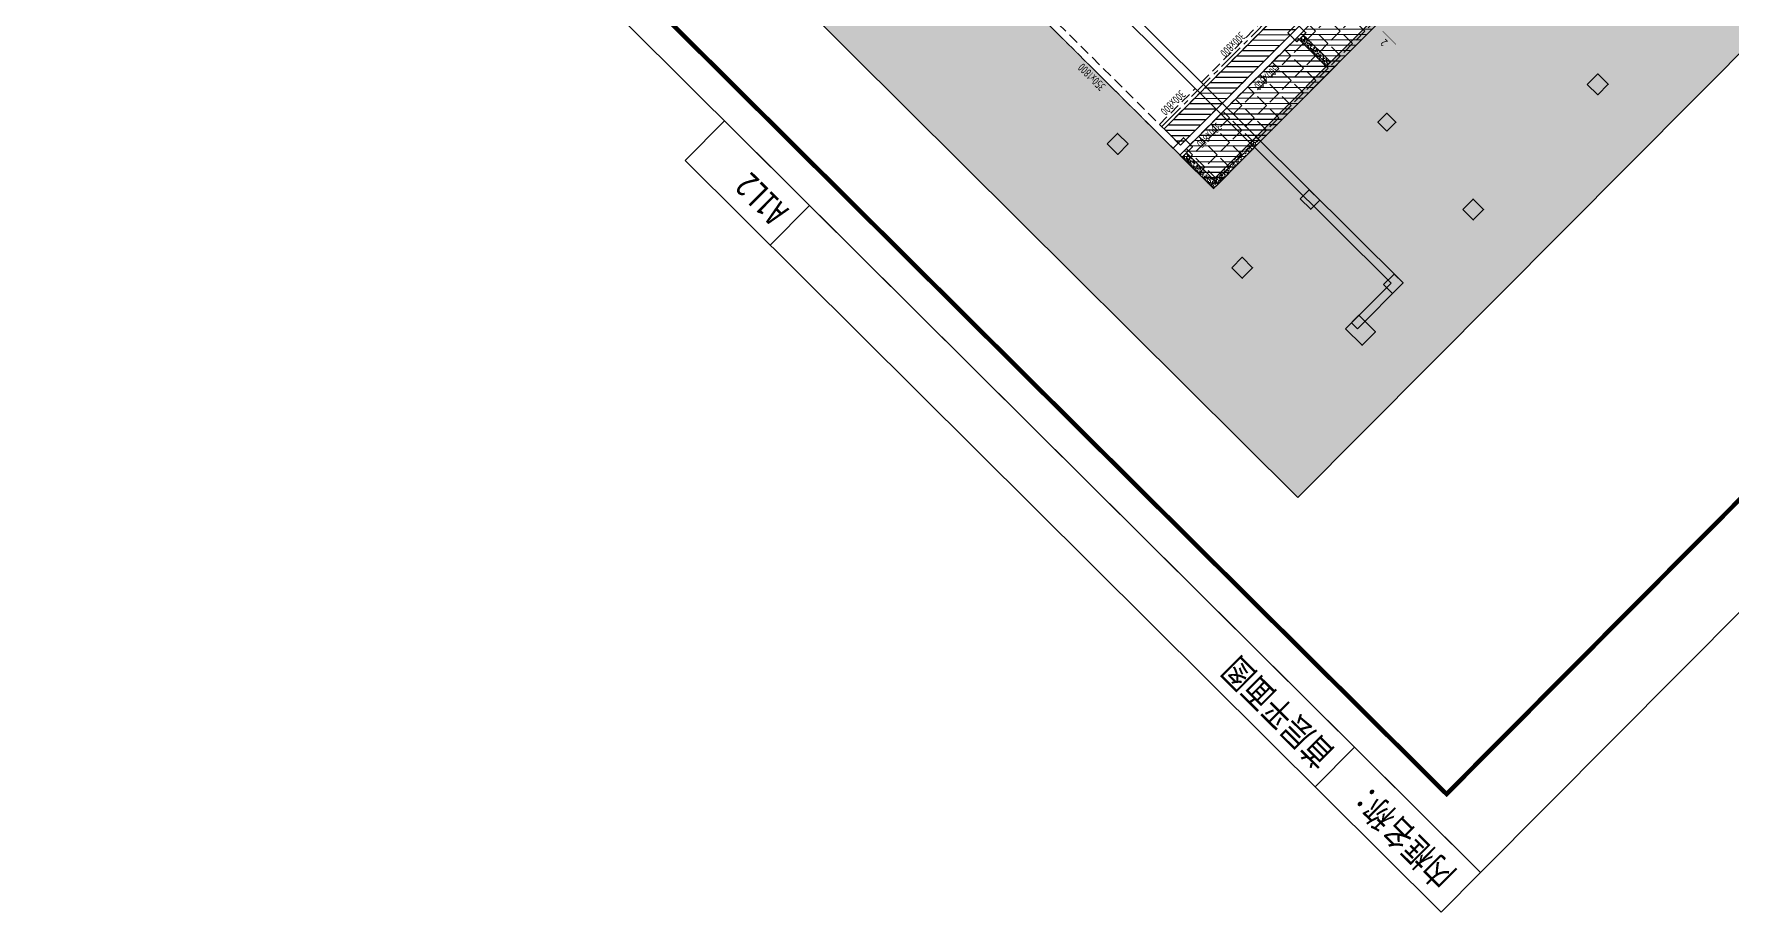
# Model space of a CAD drawing. Extents: x 517450926 to 520131079, y 3499134486 to 3500888201.
# Drawn here: x 518832810 to 518913031, y 3499865412 to 3499906935 of the extents above; entities that cross this region are included whole.
import ezdxf
from ezdxf.enums import TextEntityAlignment as Align

# ---------------------------------------------------------------- set-up
doc = ezdxf.new("R2010")
doc.units = 0
doc.header["$LTSCALE"] = 1000
doc.header["$MEASUREMENT"] = 0
doc.linetypes.add('CENTER', pattern=[2, 1.25, -0.25, 0.25, -0.25])
doc.linetypes.add('DASHED', pattern=[0.75, 0.5, -0.25])
doc.layers.get('0').update_dxf_attribs({"linetype": 'CONTINUOUS'})
for name, color, linetype in [('C-SHET-SHET', 144, 'CONTINUOUS'), ('S_AXIS', 8, 'CENTER'), ('S_BEAM', 4, 'DASHED'), ('S_BEAM_SECD_TEXT_HORZ', 9, 'CONTINUOUS'), ('S_BEAM_TEXT_HORZ', 7, 'CONTINUOUS'), ('S_BEAM_TEXT_VERT', 41, 'CONTINUOUS'), ('S_COLU', 2, 'CONTINUOUS'), ('S_DETL_THIN', 43, 'CONTINUOUS'), ('S_FLOR_ENHN', 91, 'DASHED'), ('S_PLAN_HACH', 254, 'CONTINUOUS'), ('S_PLAN_MIDL', 255, 'CONTINUOUS'), ('S_PLAN_THIK', 6, 'CONTINUOUS'), ('S_WALL', 2, 'CONTINUOUS'), ('S_WALL_HACH', 30, 'CONTINUOUS')]:
    doc.layers.add(name, color=color, linetype=linetype)
doc.layers.add('内框', color=8, linetype='CONTINUOUS', plot=False)
doc.styles.get("Standard").update_dxf_attribs({"font": 'Tssdeng.shx', "bigfont": 'Tssdchn.shx'})
doc.styles.add('TH-STYLE2', font='', dxfattribs={"width": 0.8})
doc.styles.add('样式 1', font='Tssdeng.shx', dxfattribs={"width": 0.7, "bigfont": 'Tssdchn.shx'})
doc.styles.add('黑体', font='simhei.ttf')
doc.styles.get('TH-STYLE2').set_extended_font_data('STXihei')
pattern_1 = [(185.15729, (518630193.41, 3500156019.2), (-139.29585, 165.08382), [22.5, -247.5]), (130.15729, (518630193.41, 3500156019.2), (-129.6111, -189.35418), [18, -198]), (235.608737, (518630181.8, 3500156032.96), (-268.90695, -24.27036), [19.12206, -210.34263]), (181.34149, (518630151.1, 3500155976.66), (-192.00132, 260.9819), [33.75, -371.25]), (231.79293, (518630135.1, 3500155998.4), (-404.889, -9.48158), [28.6831, -315.51413]), (126.34146, (518630151.1, 3500155976.66), (-404.889, -9.48158), [27, -297]), (156.15729, (518630140.4, 3500156008.45), (-41.79667, 211.91753), [22.5, -247.5]), (101.15729, (518630140.4, 3500156008.45), (-205.16116, -102.77619), [18, -198]), (206.60874, (518630136.92, 3500156026.11), (-246.95782, 109.14134), [19.12206, -210.34263]), (172.657292, (518630193.41, 3500156019.205), (-73.009887, -68.238644), [0, -195.6, 0, -201, 0, -198.75]), (142.657292, (518630193.41, 3500156019.21), (-139.39582, -28.244667), [0, -114.6, 0, -191.1, 0, -75.75]), (102.657292, (518630240.85, 3500155972.03), (-108.779831, 117.727264), [0, -75, 0, -234, 0, -310.5]), (92.657292, (518630262.12, 3500155950.88), (-145.22872, 102.07869), [0, -97.5, 0, -155.4, 0, -220.5])]

# ---------------------------------------------------------------- blocks, each defined once
blk = doc.blocks.new('THAPE_A1L2_inner')
at = {"layer": '内框'}
for p, q in [((0, 611.6), (0, 594)), ((0, 611.6), (336, 611.6)), ((56, 594), (56, 611.6)), ((56, 611.6), (56, 594)), ((298.13, 594), (298.1, 611.6)), ((298.1, 611.6), (298.13, 594)), ((336, 594), (336, 611.6)), ((0, 594), (56, 594)), ((32, 594), (0, 594)), ((96, 594), (32, 594)), ((56, 594), (298.13, 594)), ((224, 594), (96, 594)), ((336, 594), (224, 594)), ((298.13, 594), (336, 594))]:
    blk.add_line(p, q, dxfattribs=at)
blk.add_lwpolyline([(0, 0), (1261, 0), (1261, 594), (0, 594)], close=True, dxfattribs=at)
at = {"layer": '内框', "const_width": 1.4}
blk.add_lwpolyline([(25, 584), (25, 10), (1251, 10), (1251, 584)], close=True, dxfattribs=at)
at = {"layer": '内框', "style": '黑体', "width": 0.8}
for s, p in [('内框名称：', (5.06, 599.31)), ('A1L2', (301.59, 599.3))]:
    blk.add_text(s, height=8, dxfattribs=at).set_placement(p)
blk.add_attdef('内框名称', (58.89, 599.29), '', height=8, dxfattribs=at)
blk = doc.blocks.new('SH_THAPE_A1L2')
blk.add_lwpolyline([(0, 0), (1261, 0), (1261, 594), (0, 594)], close=True)
at = {"const_width": 1.4}
blk.add_lwpolyline([(25, 584), (25, 10), (1251, 10), (1251, 584)], close=True, dxfattribs=at)
blk.add_attdef('作废标记', text='', height=400).set_placement((658, 330.5), align=Align.MIDDLE_CENTER)

msp = doc.modelspace()

# ---------------------------------------------------------------- hatches: boundary and pattern name
at = {"layer": 'S_PLAN_HACH', "transparency": 33554636}
h = msp.add_hatch(dxfattribs=at)
h.set_pattern_fill('GRASS', color=256, scale=1200)
h.set_pattern_definition([(225.1573, (518960598.3, 3499931740.6), (3.2943, -1199.9955), [225, -1472.056]), (180.1573, (518960598.3, 3499931740.6), (3.294, -1199.9955), [225, -975]), (270.1573, (518960598.3, 3499931740.6), (1199.9955, 3.294), [225, -975])])
h.paths.add_polyline_path([(518892544.8748, 3499885019.7634), (518939602.9066, 3499932336.881), (518853937.5881, 3500017533.1375), (518824544.1408, 3499987977.8597), (518807066.1688, 3500005360.1205), (518789401.5894, 3499987598.2858)])
h.paths.add_polyline_path([(518872383.4689, 3499960991.5445), (518891070.2863, 3499979781.2453), (518855015.3322, 3500015638.7799), (518847251.4884, 3500007832.191), (518838598.1342, 3499991771.1928), (518852857.0353, 3499977590.3665), (518854267.3612, 3499979008.4572)], flags=16)
h.paths.add_polyline_path([(518888567.9664, 3499899623.5165), (518900414.707, 3499911535.4813), (518891126.2134, 3499920773.1156), (518893488.5092, 3499923148.4174), (518869522.7777, 3499946982.9241), (518867654.0959, 3499945103.9541), (518861556.3062, 3499951168.3553), (518807066.174, 3500005360.1257), (518800155.5795, 3499998411.4796), (518821356.0322, 3499977327.1103), (518815432.6637, 3499971371.1297), (518847091.5418, 3499939885.6003), (518845116.4659, 3499937899.6503), (518870642.7117, 3499912514.413), (518873110.7821, 3499914996.0718)], flags=16)
h.paths.add_polyline_path([(518874461.3489, 3499912242.5323), (518872405.6134, 3499914287.0126), (518873110.7865, 3499914996.068), (518875166.522, 3499912951.5877)], flags=16)
h.paths.add_polyline_path([(518845399.1472, 3499938183.8983), (518844584.388, 3499938994.1963), (518846276.7773, 3499940695.9031), (518847091.5366, 3499939885.6051)], flags=16)
h.paths.add_polyline_path([(518815855.7722, 3499971796.5679), (518801852.1079, 3499985723.5421), (518807352.3678, 3499991254.0846), (518821356.0321, 3499977327.1104)], flags=16)
h.paths.add_polyline_path([(518831979.7124, 3499945253.2983), (518814501.748, 3499962635.5655), (518819473.3335, 3499967634.5233), (518836951.3, 3499950252.2566)], flags=16)
h.paths.add_polyline_path([(518884612.8759, 3499962297.9147), (518884010.1874, 3499962897.3031), (518895398.5686, 3499974348.3849), (518934147.8949, 3499935811.2312), (518916025.2078, 3499917588.7667), (518907729.3777, 3499925839.1729), (518908505.0569, 3499926619.1228), (518905739.7801, 3499929369.2582), (518904963.8211, 3499928589.0269), (518877276.1614, 3499956126.2018), (518882740.8942, 3499961621.0216), (518883343.5826, 3499961021.6331)], flags=16)
h.paths.add_polyline_path([(518883343.5827, 3499961021.6331), (518882882.7032, 3499961479.989), (518884151.9965, 3499962756.2706), (518884612.8759, 3499962297.9146)], flags=16)
at = {"layer": 'S_PLAN_HACH', "transparency": 33554559}
h = msp.add_hatch(dxfattribs=at)
h.set_pattern_fill('ANSI31', color=256, scale=2000)
h.set_pattern_definition([(180.1573, (518946634.08, 3499934800.2), (0.6863, -249.9991), [])])
h.paths.add_polyline_path([(518887006.7114, 3499901669.8515), (518886226.752, 3499902445.54), (518897438.8423, 3499913719.3603), (518898218.8017, 3499912943.6718)])
h = msp.add_hatch(dxfattribs=at)
h.set_pattern_fill('ANGLE', color=256, scale=3000)
h.set_pattern_definition([(135.1573, (518630193.4, 3500156019.2), (-581.7594, -584.9624), [600, -225]), (225.1573, (518630193.4, 3500156019.2), (584.9624, -581.7594), [600, -225])])
h.paths.add_polyline_path([(518888567.9699, 3499899623.5201), (518886972.6178, 3499901210.1366), (518898678.3221, 3499912980.2886), (518900273.6742, 3499911393.6721)])
h = msp.add_hatch(dxfattribs=at)
h.set_pattern_fill('ANSI31', color=256, scale=2000)
h.set_pattern_definition([(180.1573, (518947873.56, 3499934061.14), (0.6863, -249.9991), [])])
h.paths.add_polyline_path([(518888567.9699, 3499899623.5201), (518886972.6178, 3499901210.1366), (518898678.3221, 3499912980.2886), (518900273.6742, 3499911393.6721)])
at = {"layer": 'S_WALL_HACH', "transparency": 33554636}
h = msp.add_hatch(dxfattribs=at)
h.set_pattern_fill('AR-CONC', color=256, scale=30)
h.set_pattern_definition(pattern_1)
h.paths.add_polyline_path([(518890789.2288, 3499901857.0085), (518890576.5152, 3499902068.5574), (518900060.9608, 3499911605.2211), (518900273.6744, 3499911393.6723)])
h = msp.add_hatch(dxfattribs=at)
h.set_pattern_fill('AR-CONC', color=256, scale=30)
h.set_pattern_definition([(185.15729, (518624270.04, 3500150063.22), (-139.29585, 165.08382), [22.5, -247.5]), (130.15729, (518624270.04, 3500150063.22), (-129.6111, -189.35418), [18, -198]), (235.60874, (518624258.43, 3500150076.98), (-268.90695, -24.27036), [19.12206, -210.34263]), (181.34149, (518624227.73, 3500150020.68), (-192.00132, 260.9819), [33.75, -371.25]), (231.79293, (518624211.73, 3500150042.43), (-404.889, -9.48158), [28.6831, -315.51413]), (126.34146, (518624227.73, 3500150020.68), (-404.889, -9.48158), [27, -297]), (156.15729, (518624217.04, 3500150052.47), (-41.79667, 211.91753), [22.5, -247.5]), (101.15729, (518624217.04, 3500150052.47), (-205.16116, -102.77619), [18, -198]), (206.60874, (518624213.56, 3500150070.13), (-246.95782, 109.14134), [19.12206, -210.34263]), (172.657292, (518624270.04, 3500150063.225), (-73.009887, -68.238644), [0, -195.6, 0, -201, 0, -198.75]), (142.657292, (518624270.04, 3500150063.22), (-139.39582, -28.244667), [0, -114.6, 0, -191.1, 0, -75.75]), (102.657292, (518624317.48, 3500150016.05), (-108.779831, 117.727264), [0, -75, 0, -234, 0, -310.5]), (92.657292, (518624338.75, 3500149994.9), (-145.22872, 102.07869), [0, -97.5, 0, -155.4, 0, -220.5])])
h.paths.add_polyline_path([(518894102.3341, 3499905613.7882), (518892826.0524, 3499906883.0816), (518892614.5036, 3499906670.368), (518893890.7852, 3499905401.0747)])
h = msp.add_hatch(dxfattribs=at)
h.set_pattern_fill('AR-CONC', color=256, scale=30)
h.set_pattern_definition(pattern_1)
h.paths.add_polyline_path([(518888779.5185, 3499899836.2334), (518888566.8049, 3499900047.7822), (518890576.5152, 3499902068.5574), (518890789.2288, 3499901857.0085)])
h = msp.add_hatch(dxfattribs=at)
h.set_pattern_fill('AR-CONC', color=256, scale=30)
h.set_pattern_definition([(185.15729, (518618734.33, 3500144497.4), (-139.29585, 165.08382), [22.5, -247.5]), (130.15729, (518618734.33, 3500144497.4), (-129.6111, -189.35418), [18, -198]), (235.608737, (518618722.72, 3500144511.16), (-268.90695, -24.27036), [19.12206, -210.34263]), (181.34149, (518618692.02, 3500144454.86), (-192.00132, 260.9819), [33.75, -371.25]), (231.79293, (518618676.02, 3500144476.6), (-404.889, -9.48158), [28.6831, -315.51413]), (126.34146, (518618692, 3500144454.86), (-404.889, -9.48158), [27, -297]), (156.15729, (518618681.32, 3500144486.65), (-41.79667, 211.91753), [22.5, -247.5]), (101.15729, (518618681.32, 3500144486.65), (-205.16116, -102.77619), [18, -198]), (206.60874, (518618677.84, 3500144504.31), (-246.95782, 109.14134), [19.12206, -210.34263]), (172.657292, (518618734.326, 3500144497.405), (-73.009887, -68.238644), [0, -195.6, 0, -201, 0, -198.75]), (142.657292, (518618734.33, 3500144497.41), (-139.39582, -28.244667), [0, -114.6, 0, -191.1, 0, -75.75]), (102.657292, (518618781.76, 3500144450.23), (-108.779831, 117.727264), [0, -75, 0, -234, 0, -310.5]), (92.657292, (518618803.03, 3500144429.08), (-145.22872, 102.07869), [0, -97.5, 0, -155.4, 0, -220.5])])
h.paths.add_polyline_path([(518888779.5185, 3499899836.2334), (518887290.3356, 3499901317.2622), (518887078.7867, 3499901104.5486), (518888567.9696, 3499899623.5198)])

# ---------------------------------------------------------------- linework, layer by layer
at = {"layer": 'S_AXIS'}
msp.add_line((518886120.3949, 3499902551.3142), (518897332.4855, 3499913825.1348), dxfattribs=at)
at = {"layer": 'S_BEAM'}
for p, q in [((518879492.3091, 3499908649.4864), (518886653.5472, 3499901527.4597)), ((518886900.3543, 3499901775.6256), (518879739.1161, 3499908897.6523)), ((518887988.4903, 3499904642.4115), (518891196.9857, 3499907868.5718)), ((518888201.2039, 3499904430.8626), (518891409.6993, 3499907657.0229)), ((518892189.6588, 3499906881.3345), (518888981.159, 3499903655.1697)), ((518889193.8726, 3499903443.6208), (518892402.3724, 3499906669.7856)), ((518886014.0385, 3499902657.089), (518887706.4251, 3499904358.7934)), ((518886226.752, 3499902445.5401), (518887919.1387, 3499904147.2445)), ((518888699.0981, 3499903371.5559), (518887253.4875, 3499901917.9862)), ((518887466.2011, 3499901706.4374), (518888911.8117, 3499903160.007))]:
    msp.add_line(p, q, dxfattribs=at)
at = {"layer": 'S_COLU', "linetype": 'ByBlock', "lineweight": 35}
for points in [[(518892508.7289, 3499906564.011), (518892083.3018, 3499906987.1088), (518892506.3995, 3499907412.536), (518892931.8267, 3499906989.4382)], [(518906232.1472, 3499904551.0378), (518906725.7613, 3499905047.3695), (518907222.093, 3499904553.7554), (518906728.479, 3499904057.4237)], [(518896763.0373, 3499902333.0702), (518896337.6101, 3499902756.168), (518896760.7079, 3499903181.5952), (518897186.1351, 3499902758.4974)], [(518883541.7956, 3499901730.9001), (518884035.4097, 3499902227.2318), (518884531.7414, 3499901733.6178), (518884038.1274, 3499901237.2861)], [(518886653.565, 3499901527.442), (518887147.1485, 3499902023.743), (518887572.5757, 3499901600.6452), (518887078.9922, 3499901104.3442)], [(518892670.5536, 3499899139.7766), (518893093.6208, 3499899565.173), (518893589.9525, 3499899071.5589), (518893166.8853, 3499898646.1625)], [(518900344.0368, 3499898630.5094), (518900837.6509, 3499899126.8411), (518901333.9826, 3499898633.2271), (518900840.3685, 3499898136.8954)], [(518889426.8535, 3499895878.066), (518889920.4676, 3499896374.3977), (518890416.7993, 3499895880.7837), (518889923.1852, 3499895384.4519)], [(518896606.0758, 3499895084.7687), (518897099.6593, 3499895581.0696), (518897525.0865, 3499895157.9719), (518897031.503, 3499894661.6709)], [(518894808.7021, 3499892993.7933), (518895443.3487, 3499893631.9341), (518896223.4002, 3499892856.1537), (518895588.7536, 3499892218.013)]]:
    msp.add_lwpolyline(points, close=True, dxfattribs=at)
at = {"layer": 'S_DETL_THIN', "const_width": 30}
msp.add_lwpolyline([(518897192.3418, 3499906437.5756), (518897192.3418, 3499906437.5756), (518896561.7103, 3499907064.754)], dxfattribs=at)
at = {"layer": 'S_FLOR_ENHN', "linetype": 'ByBlock', "const_width": 50}
msp.add_lwpolyline([(518888567.9664, 3499899623.5165), (518900414.707, 3499911535.4813), (518891126.2134, 3499920773.1156), (518893488.5092, 3499923148.4174), (518869522.7777, 3499946982.9241), (518867654.0959, 3499945103.9541), (518861556.3062, 3499951168.3553), (518807066.174, 3500005360.1257), (518800155.5795, 3499998411.4796), (518821356.0322, 3499977327.1103), (518815432.6637, 3499971371.1297), (518847091.5418, 3499939885.6003), (518845116.4659, 3499937899.6503), (518870642.7117, 3499912514.413), (518873110.7821, 3499914996.0718)], close=True, dxfattribs=at)
at = {"layer": 'S_PLAN_HACH', "transparency": 33554559}
msp.add_lwpolyline([(518888567.9699, 3499899623.5201), (518886972.6178, 3499901210.1366), (518898678.3221, 3499912980.2886), (518900273.6742, 3499911393.6721)], close=True, dxfattribs=at)
at = {"layer": 'S_PLAN_MIDL'}
msp.add_lwpolyline([(518892544.8748, 3499885019.7634), (518939602.9066, 3499932336.881), (518853937.5881, 3500017533.1375), (518824544.1408, 3499987977.8597), (518807066.1688, 3500005360.1205), (518789401.5894, 3499987598.2858), (518892544.8748, 3499885019.7634)], dxfattribs=at)
at = {"layer": 'S_PLAN_THIK'}
msp.add_lwpolyline([(518887006.7114, 3499901669.8515), (518886226.752, 3499902445.54), (518897438.8423, 3499913719.3603), (518898218.8017, 3499912943.6718)], close=True, dxfattribs=at)
at = {"layer": 'S_WALL'}
msp.add_lwpolyline([(518895374.3743, 3499892995.4185), (518895090.7561, 3499893277.4837), (518896959.4338, 3499895156.4497), (518881218.6279, 3499910811.0666), (518879773.1267, 3499909357.6069), (518879489.5085, 3499909639.6721), (518881217.075, 3499911376.7499), (518897525.1171, 3499895158.0027), (518895374.3743, 3499892995.4185)], close=True, dxfattribs=at)
at = {"layer": 'S_WALL', "linetype": 'ByBlock'}
for points in [[(518890789.2288, 3499901857.0085), (518890576.5152, 3499902068.5574), (518900060.9608, 3499911605.2211), (518900273.6744, 3499911393.6723)], [(518894102.3341, 3499905613.7882), (518892826.0524, 3499906883.0816), (518892614.5036, 3499906670.368), (518893890.7852, 3499905401.0747)], [(518888779.5185, 3499899836.2334), (518888566.8049, 3499900047.7822), (518890576.5152, 3499902068.5574), (518890789.2288, 3499901857.0085)], [(518888779.5185, 3499899836.2334), (518887290.3356, 3499901317.2622), (518887078.7867, 3499901104.5486), (518888567.9696, 3499899623.5198)]]:
    msp.add_lwpolyline(points, close=True, dxfattribs=at)

# ---------------------------------------------------------------- block references
at = {"layer": 'C-SHET-SHET', "xscale": 150, "yscale": 150, "zscale": 150, "rotation": 135.1572922948761}
msp.add_blockref('SH_THAPE_A1L2', (518964013.4643, 3499930459.5851), dxfattribs=at)
at = {"layer": '内框', "xscale": 149.9999999999999, "yscale": 149.9999999999999, "zscale": 149.9999999999999, "rotation": 135.1572922948763}
msp.add_blockref('THAPE_A1L2_inner', (518964013.4644, 3499930459.5851), dxfattribs=at).add_auto_attribs({'内框名称': '首层平面图'})

# ---------------------------------------------------------------- texts
at = {"layer": 'S_BEAM_SECD_TEXT_HORZ', "linetype": 'Continuous', "style": '样式 1', "width": 0.7}
for p in [(518889336.2986, 3499906570.7132), (518886511.0984, 3499903820.192)]:
    msp.add_text('300x800', height=400, rotation=225.157297813, dxfattribs=at).set_placement(p, align=Align.CENTER)
at = {"layer": 'S_BEAM_TEXT_HORZ', "linetype": 'Continuous', "style": '样式 1', "width": 0.7}
msp.add_text('350x1800', height=400, rotation=135.157288154, dxfattribs=at).set_placement((518882949.2711, 3499905035.1603), align=Align.CENTER)
at = {"layer": 'S_BEAM_TEXT_VERT', "linetype": 'Continuous', "style": '样式 1', "width": 0.7}
for p in [(518890937.0997, 3499905006.6337), (518888222.2225, 3499902276.8092)]:
    msp.add_text('300x800', height=400, rotation=225.157297813, dxfattribs=at).set_placement(p, align=Align.CENTER)
at = {"layer": 'S_DETL_THIN', "style": 'TH-STYLE2', "width": 0.8}
msp.add_text('2', height=375, rotation=135.157292971, dxfattribs=at).set_placement((518896824.0135, 3499906580.0985))

doc.saveas('drawing.dxf')
